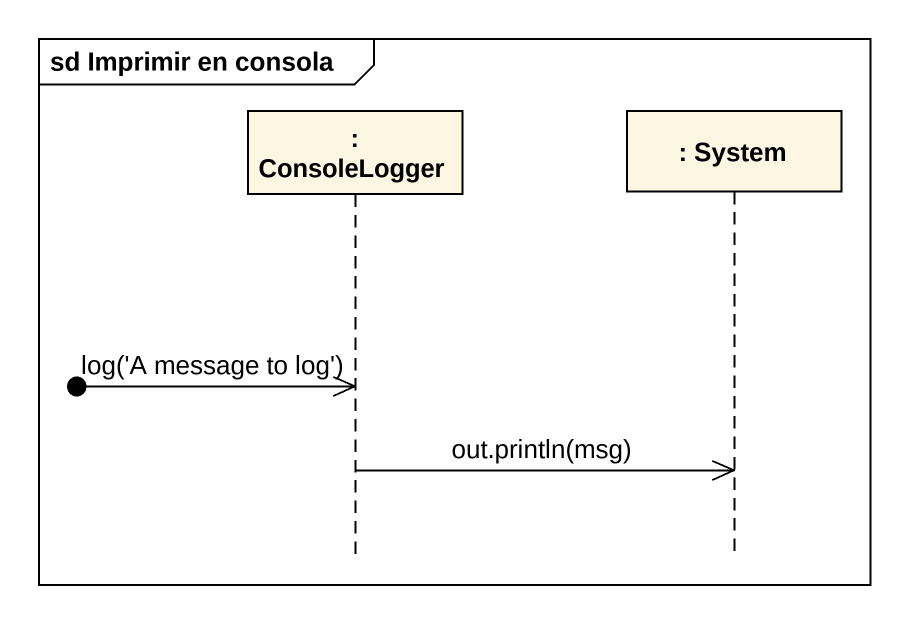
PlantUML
@startuml
mainframe sd Imprimir en consola
hide footbox
participant ": ConsoleLogger" as ConsoleLogger
participant ": System" as System

[o->> ConsoleLogger : log('A message to log')
ConsoleLogger ->> System : out.println(msg)
@enduml
